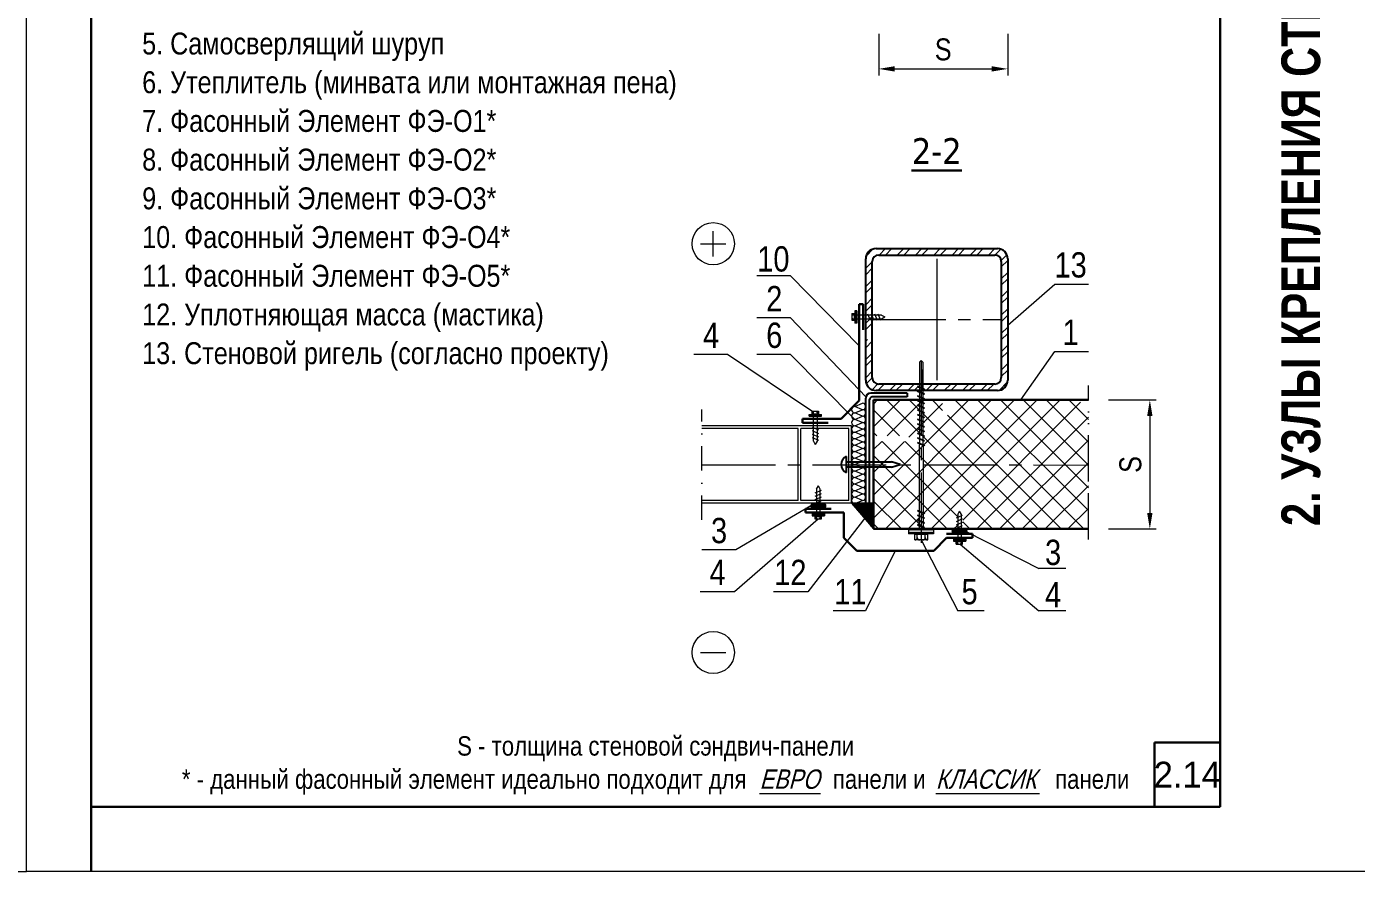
# Model space of a CAD drawing. Extents: x 5821 to 16321, y -13531 to 5774.
# Drawn here: x 8971 to 10002, y 2061 to 2716 of the extents above; entities that cross this region are included whole.
import ezdxf
from ezdxf.enums import TextEntityAlignment as Align

# ---------------------------------------------------------------- set-up
doc = ezdxf.new("R2010")
doc.units = 0
doc.header["$LTSCALE"] = 3
for name, pattern in [('ACAD_ISO13W100', [36, 12, -3, 12, -3, 0, -3, 0, -3]), ('CENTER2', [28.575, 19.05, -3.175, 3.175, -3.175]), ('DASHDOT2', [12.7, 6.35, -3.175, 0, -3.175])]:
    doc.linetypes.add(name, pattern=pattern)
doc.layers.get('0').update_dxf_attribs({"linetype": 'CONTINUOUS', "lineweight": 30})
for name, color, linetype, lineweight in [('Logo', 1, 'CONTINUOUS', 9), ('new_fill', 8, 'CONTINUOUS', 13), ('OKNO', 254, 'CONTINUOUS', 13), ('RAZMER', 7, 'CONTINUOUS', 9), ('Нащельники', 1, 'CONTINUOUS', 30), ('Саморезы', 7, 'CONTINUOUS', 13)]:
    doc.layers.add(name, color=color, linetype=linetype, lineweight=lineweight)
doc.layers.add('Прогон', color=7, linetype='CONTINUOUS')
doc.styles.add('LOGO', font='HATTEN.TTF')
doc.styles.get("Standard").update_dxf_attribs({"font": 'TAHOMA.TTF'})
doc.styles.add('style1', font='ARIALN.TTF')
doc.styles.add('style2', font='impact.TTF')
doc.styles.add('курсив', font='ARIAL.TTF', dxfattribs={"width": 0.8, "oblique": 15})

# ---------------------------------------------------------------- blocks, each defined once
blk = doc.blocks.new('саморез4')
at = {"layer": 'new_fill'}
blk.add_hatch(color=254, dxfattribs=at).paths.add_polyline_path([(-2.4, -9.4), (0, -9.4), (0, 9.8), (-2.4, 9.8)])
at = {"layer": 'Саморезы', "ltscale": 150}
for p, q in [((-7.9, 5), (-3.1, 5)), ((-7.9, -5), (-7.9, 5)), ((-5.9, 3.1), (-3.1, 3.1)), ((-3.8, -5), (-3.8, 5)), ((0, 9.8), (-3.1, 9.8)), ((-3.1, -9.4), (-3.1, 9.8)), ((-2.4, -9.4), (-2.4, 9.8)), ((0, -9.4), (0, 9.8)), ((64.9, 1.5), (0, 1.5)), ((1.3, -2.2), (3.4, 2.7)), ((1.9, -2.2), (4, 2.7)), ((3.7, 2.9), (3.4, 2.7)), ((3.7, 2.9), (4, 2.7)), ((4.9, -2.2), (7, 2.7)), ((5.5, -2.2), (7.6, 2.7)), ((7.3, 2.9), (7, 2.7)), ((7.3, 2.9), (7.6, 2.7)), ((8.6, -2.2), (10.7, 2.7)), ((9.2, -2.2), (11.3, 2.7)), ((11, 2.9), (10.7, 2.7)), ((11, 2.9), (11.3, 2.7)), ((12.2, -2.2), (14.3, 2.7)), ((12.8, -2.2), (14.9, 2.7)), ((14.6, 2.9), (14.3, 2.7)), ((14.6, 2.9), (14.9, 2.7)), ((64.9, -2.2), (67, 2.7)), ((65.6, -2.2), (67.7, 2.7)), ((67.3, 2.9), (67, 2.7)), ((130, 1.3), (67.1, 1.3)), ((67.3, 2.9), (67.7, 2.7)), ((68.6, -2.2), (70.7, 2.7)), ((69.2, -2.2), (71.3, 2.7)), ((71, 2.9), (70.7, 2.7)), ((71, 2.9), (71.3, 2.7)), ((72.2, -2.2), (74.3, 2.7)), ((72.8, -2.2), (74.9, 2.7)), ((74.6, 2.9), (74.3, 2.7)), ((74.6, 2.9), (74.9, 2.7)), ((75.8, -2.2), (77.9, 2.7)), ((76.4, -2.2), (78.5, 2.7)), ((78.2, 2.9), (77.9, 2.7)), ((78.2, 2.9), (78.5, 2.7)), ((79.5, -2.2), (81.5, 2.7)), ((80.1, -2.2), (82.2, 2.7)), ((81.9, 2.9), (81.5, 2.7)), ((81.9, 2.9), (82.2, 2.7)), ((83.1, -2.2), (85.2, 2.7)), ((83.7, -2.2), (85.8, 2.7)), ((85.5, 2.9), (85.2, 2.7)), ((85.5, 2.9), (85.8, 2.7)), ((86.7, -2.2), (88.8, 2.7)), ((87.3, -2.2), (89.4, 2.7)), ((89.1, 2.9), (88.8, 2.7)), ((89.1, 2.9), (89.4, 2.7)), ((90.3, -2.2), (92.4, 2.7)), ((90.9, -2.2), (93, 2.7)), ((92.7, 2.9), (92.4, 2.7)), ((92.7, 2.9), (93, 2.7)), ((94, -2.2), (96.1, 2.7)), ((94.6, -2.2), (96.7, 2.7)), ((96.4, 2.9), (96.1, 2.7)), ((96.4, 2.9), (96.7, 2.7)), ((97.6, -2.2), (99.7, 2.7)), ((98.2, -2.2), (100.3, 2.7)), ((100, 2.9), (99.7, 2.7)), ((100, 2.9), (100.3, 2.7)), ((101.2, -2.2), (103.3, 2.7)), ((101.8, -2.2), (103.9, 2.7)), ((103.6, 2.9), (103.3, 2.7)), ((103.6, 2.9), (103.9, 2.7)), ((104.8, -2.2), (106.9, 2.7)), ((105.5, -2.2), (107.6, 2.7)), ((107.2, 2.9), (106.9, 2.7)), ((107.2, 2.9), (107.6, 2.7)), ((108.5, -2.2), (110.6, 2.7)), ((109.1, -2.2), (111.2, 2.7)), ((110.9, 2.9), (110.6, 2.7)), ((110.9, 2.9), (111.2, 2.7)), ((130, 1.3), (131.2, 0)), ((-7.9, -5), (-3.1, -5)), ((-5.9, -3.1), (-3.1, -3.1)), ((0, -9.4), (-3.1, -9.4)), ((64.9, -1.5), (0, -1.5)), ((64.9, -1.5), (0, -1.5)), ((1.6, -2.4), (1.3, -2.2)), ((1.6, -2.4), (1.9, -2.2)), ((5.2, -2.4), (4.9, -2.2)), ((5.2, -2.4), (5.5, -2.2)), ((8.9, -2.4), (8.6, -2.2)), ((8.9, -2.4), (9.2, -2.2)), ((12.5, -2.4), (12.2, -2.2)), ((12.5, -2.4), (12.8, -2.2)), ((65.3, -2.4), (64.9, -2.2)), ((65.3, -2.4), (65.6, -2.2)), ((130, -1.3), (67.1, -1.3)), ((68.9, -2.4), (68.6, -2.2)), ((68.9, -2.4), (69.2, -2.2)), ((72.5, -2.4), (72.2, -2.2)), ((72.5, -2.4), (72.8, -2.2)), ((76.1, -2.4), (75.8, -2.2)), ((76.1, -2.4), (76.4, -2.2)), ((79.8, -2.4), (79.5, -2.2)), ((79.8, -2.4), (80.1, -2.2)), ((83.4, -2.4), (83.1, -2.2)), ((83.4, -2.4), (83.7, -2.2)), ((87, -2.4), (86.7, -2.2)), ((87, -2.4), (87.3, -2.2)), ((90.6, -2.4), (90.3, -2.2)), ((90.6, -2.4), (90.9, -2.2)), ((94.3, -2.4), (94, -2.2)), ((94.3, -2.4), (94.6, -2.2)), ((97.9, -2.4), (97.6, -2.2)), ((97.9, -2.4), (98.2, -2.2)), ((101.5, -2.4), (101.2, -2.2)), ((101.5, -2.4), (101.8, -2.2)), ((105.1, -2.4), (104.8, -2.2)), ((105.1, -2.4), (105.5, -2.2)), ((108.8, -2.4), (108.5, -2.2)), ((108.8, -2.4), (109.1, -2.2)), ((130, -1.3), (131.2, 0))]:
    blk.add_line(p, q, dxfattribs=at)
at = {"layer": 'Саморезы'}
for p, q in [((67.1, 1.3), (64.9, 1.5)), ((67.1, -1.3), (64.9, -1.5))]:
    blk.add_line(p, q, dxfattribs=at)
at = {"layer": 'Саморезы', "ltscale": 150}
for centre, radius, start, end in [((-5.9, 5.1), 2, 182.373, 269.9653), ((-5.9, 1.1), 2, 90.0347, 177.627), ((80.3, 1057.7), 1058.9, 271.592, 272.7554), ((-5.9, -1.1), 2, 182.373, 269.9653), ((-5.9, -5.1), 2, 90.0347, 177.627)]:
    blk.add_arc(centre, radius, start, end, dxfattribs=at)
blk = doc.blocks.new('truba')
at = {"layer": 'new_fill'}
h = blk.add_hatch(dxfattribs=at)
h.set_pattern_fill('STEEL', color=256, scale=80, style=0)
h.set_pattern_definition([(45, (-7937.103, -7695.11), (-7.071068, 7.071068), []), (45, (-7937.103, -7690.11), (-7.071068, 7.071068), [])])
h.paths.add_polyline_path([(-47, 55, 0.414214), (-55, 47), (-55, -10.8), (-50, -10.8), (-50, 45, -0.414214), (-45, 50), (45, 50, -0.414214), (50, 45), (50, -45, -0.414214), (45, -50), (5.8, -50), (5.8, -55), (47, -55, 0.414214), (55, -47), (55, 47, 0.414214), (47, 55)])
h.paths.add_polyline_path([(-45, -50, -0.414214), (-50, -45), (-50, -15.6), (-55, -15.6), (-55, -47, 0.414214), (-47, -55), (1.6, -55), (1.6, -50)], flags=16)
at = {"layer": 'Прогон'}
for p, q in [((-47, 55), (47, 55)), ((-55, -47), (-55, 47)), ((-50, -45), (-50, 45)), ((-45, 50), (45, 50)), ((50, 45), (50, -45)), ((55, 47), (55, -47)), ((45, -50), (-45, -50)), ((47, -55), (-47, -55))]:
    blk.add_line(p, q, dxfattribs=at)
for centre, radius, start, end in [((-47, 47), 8, 90, 180), ((47, 47), 8, 0, 90), ((-45, 45), 5, 90, 180), ((45, 45), 5, 0, 90), ((-47, -47), 8, 180, 270), ((-45, -45), 5, 180, 270), ((45, -45), 5, 270, 0), ((47, -47), 8, 270, 0)]:
    blk.add_arc(centre, radius, start, end, dxfattribs=at)
blk = doc.blocks.new('саморез1')
at = {"layer": 'new_fill'}
blk.add_hatch(color=254, dxfattribs=at).paths.add_polyline_path([(-1.2, -4.8), (0, -4.8), (0, 4.8), (-1.2, 4.8)])
at = {"layer": 'Саморезы', "ltscale": 150}
for p, q in [((-3.9, 2.6), (-1.5, 2.6)), ((-3.9, 2.6), (-3.9, -2.4)), ((-2.9, 1.7), (-1.5, 1.7)), ((-1.9, 2.6), (-1.9, -2.4)), ((0, 4.8), (-1.5, 4.8)), ((-1.5, 4.8), (-1.5, -4.8)), ((-1.2, 4.8), (-1.2, -4.8)), ((0, 4.8), (0, -4.8)), ((19.2, 1.4), (0, 1.4)), ((8.4, 2.4), (10.5, -2.4)), ((11.1, 2.4), (13.2, -2.4)), ((13.8, 2.4), (15.9, -2.4)), ((16.4, 2.4), (18.5, -2.4)), ((19.2, 1.4), (21.8, 0)), ((19.2, -1.4), (21.8, 0)), ((-3.9, -2.4), (-1.5, -2.4)), ((-2.9, -1.4), (-1.5, -1.4)), ((0, -4.8), (-1.5, -4.8)), ((0, -1.4), (19.2, -1.4))]:
    blk.add_line(p, q, dxfattribs=at)
for centre, start, end in [((-2.9, 2.7), 182.373, 269.9653), ((-2.9, 0.7), 90.0347, 177.627), ((-2.9, -0.4), 182.373, 269.9653), ((-2.9, -2.4), 90.0347, 177.627)]:
    blk.add_arc(centre, 1, start, end, dxfattribs=at)
blk = doc.blocks.new('дюбель')
at = {"layer": 'Прогон', "ltscale": 150}
for p, q in [((0, 41.7), (-2.1, 34.9)), ((2.1, 34.9), (0, 41.7)), ((-2.1, 0), (-2.1, 34.9)), ((2.1, 34.9), (2.1, 0)), ((6.3, 0), (-6.3, 0))]:
    blk.add_line(p, q, dxfattribs=at)
blk.add_arc((0, 2.7), 6.82, 203.6469, 336.3531, dxfattribs=at)

msp = doc.modelspace()

# ---------------------------------------------------------------- hatches: boundary and pattern name
at = {"layer": 'new_fill'}
h = msp.add_hatch(dxfattribs=at)
h.set_pattern_fill('ANSI37', color=256, scale=100, style=0)
h.set_pattern_definition([(45, (5550.492, -858.001), (-8.838835, 8.838835), []), (135, (5550.492, -858.001), (-8.838835, -8.838835), [])])
h.paths.add_polyline_path([(9793.95, 2414.14, 0.4142136), (9781.45, 2426.64), (9685.13, 2426.64), (9685.13, 2414.74), (9680.93, 2414.74), (9680.93, 2426.64), (9627.45, 2426.64), (9627.45, 2398.74), (9653.83, 2398.74), (9656.51, 2396.64), (9653.83, 2394.54), (9627.45, 2394.54), (9627.45, 2326.64), (9692.42, 2326.64), (9692.42, 2336.98), (9696.62, 2336.98), (9696.62, 2326.64), (9793.95, 2326.64)])
h = msp.add_hatch(dxfattribs=at)
h.set_pattern_fill('NET3', color=256, scale=10, style=0)
h.set_pattern_definition([(0, (4500.4922, -823.0011), (0, 1.25), []), (60, (4500.4922, -823.0011), (-1.08253175, 0.625), []), (120, (4500.4922, -823.0011), (-1.08253175, -0.625), [])])
h.paths.add_polyline_path([(9580.8, 2346.64, 0.8822737), (9580.8, 2342.31), (9582.64, 2342.31), (9582.64, 2346.64)])
h.paths.add_polyline_path([(9582.64, 2346.64), (9582.64, 2342.31), (9586.84, 2342.31), (9586.84, 2346.64)])
h.paths.add_polyline_path([(9588.69, 2346.64), (9586.84, 2346.64), (9586.84, 2342.31), (9588.69, 2342.31, 0.8822737)])
h = msp.add_hatch(dxfattribs=at)
h.set_pattern_fill('NET3', color=256, scale=10, style=0)
h.set_pattern_definition([(0, (1258.4723, -4541.3822), (0, 1.25), []), (60, (1258.4723, -4541.3822), (-1.08253175, 0.625), []), (120, (1258.4723, -4541.3822), (-1.08253175, -0.625), [])])
h.paths.add_polyline_path([(9627.45, 2346.6), (9613.75, 2346.6), (9612.96, 2346.27, -0.1300187), (9611.73, 2346.6), (9610.45, 2346.6), (9627.45, 2326.64)])
h = msp.add_hatch(dxfattribs=at)
h.set_pattern_fill('NET3', color=256, scale=10, style=0)
h.set_pattern_definition([(0, (4500.4922, -803.0011), (0, 1.25), []), (60, (4500.4922, -803.0011), (-1.08253175, 0.625), []), (120, (4500.4922, -803.0011), (-1.08253175, -0.625), [])])
h.paths.add_polyline_path([(9692.02, 2326.64), (9690.17, 2326.64, 0.975861), (9690.17, 2322.76), (9692.02, 2322.76)])
h.paths.add_polyline_path([(9692.02, 2322.76), (9696.22, 2322.76), (9696.22, 2326.64), (9692.02, 2326.64)])
h.paths.add_polyline_path([(9696.22, 2322.76), (9698.06, 2322.76, 0.975861), (9698.06, 2326.64), (9696.22, 2326.64)])

# ---------------------------------------------------------------- linework, layer by layer
at = {"color": 1}
for p, q in [((9021.09, 3473.41), (9021.09, 2061.26)), ((9896.09, 3473.41), (9896.09, 2111.26)), ((9845.18, 2161.26), (9896.09, 2161.26)), ((9845.18, 2161.26), (9845.18, 2111.26)), ((9896.09, 2111.26), (9021.09, 2111.26))]:
    msp.add_line(p, q, dxfattribs=at)
for p, q in [((9656.9, 2604.54), (9696, 2604.54)), ((9627.45, 2326.64), (9627.45, 2426.64)), ((9793.95, 2426.64), (9627.45, 2426.64)), ((9793.95, 2326.64), (9627.45, 2326.64))]:
    msp.add_line(p, q)
at = {"layer": 'Logo'}
for p, q in [((9539.07, 2121.69), (9586.31, 2121.69)), ((9675.69, 2121.69), (9756.14, 2121.69))]:
    msp.add_line(p, q, dxfattribs=at)
at = {"layer": 'new_fill'}
for p, q in [((9612.98, 2421.57), (9618.98, 2424.07)), ((9618.98, 2419.07), (9612.98, 2421.57)), ((9612.98, 2416.57), (9618.98, 2419.07)), ((9618.98, 2414.07), (9612.98, 2416.57)), ((9612.98, 2411.57), (9618.98, 2414.07)), ((9618.98, 2409.07), (9612.98, 2411.57)), ((9612.98, 2406.57), (9618.98, 2409.07)), ((9618.98, 2404.07), (9612.98, 2406.57)), ((9612.98, 2401.57), (9618.98, 2404.07)), ((9618.98, 2399.07), (9612.98, 2401.57)), ((9612.98, 2396.57), (9618.98, 2399.07)), ((9618.98, 2394.07), (9612.98, 2396.57)), ((9612.98, 2391.57), (9618.98, 2394.07)), ((9618.98, 2389.07), (9612.98, 2391.57)), ((9612.98, 2386.57), (9618.98, 2389.07)), ((9618.98, 2384.07), (9612.98, 2386.57)), ((9612.98, 2381.57), (9618.98, 2384.07)), ((9618.98, 2379.07), (9612.98, 2381.57)), ((9612.98, 2376.57), (9618.98, 2379.07)), ((9618.98, 2374.07), (9612.98, 2376.57)), ((9612.98, 2371.57), (9618.98, 2374.07)), ((9618.98, 2369.07), (9612.98, 2371.57)), ((9618.96, 2358.77), (9612.96, 2361.27)), ((9612.98, 2366.57), (9618.98, 2369.07)), ((9618.98, 2364.07), (9612.98, 2366.57)), ((9612.98, 2361.57), (9618.98, 2364.07)), ((9612.96, 2356.27), (9618.96, 2358.77)), ((9618.96, 2353.77), (9612.96, 2356.27)), ((9612.96, 2351.27), (9618.96, 2353.77)), ((9618.96, 2348.77), (9612.96, 2351.27)), ((9627.45, 2346.6), (9610.45, 2346.6)), ((9610.45, 2346.6), (9627.45, 2326.64)), ((9612.96, 2346.27), (9618.96, 2348.77)), ((9458.59, 2125.26), (9458.59, 2125.26))]:
    msp.add_line(p, q, dxfattribs=at)
for centre, start, end in [((9618.98, 2421.57), 270, 90), ((9612.98, 2419.07), 90, 180), ((9612.98, 2419.07), 180, 270), ((9612.98, 2414.07), 90, 180), ((9612.98, 2414.07), 180, 270), ((9618.98, 2416.57), 270, 90), ((9618.98, 2411.57), 270, 90), ((9612.98, 2409.07), 90, 180), ((9612.98, 2409.07), 180, 270), ((9612.98, 2404.07), 90, 180), ((9612.98, 2404.07), 180, 270), ((9612.98, 2399.07), 90, 180), ((9618.98, 2406.57), 270, 90), ((9618.98, 2401.57), 270, 90), ((9612.98, 2399.07), 180, 270), ((9612.98, 2394.07), 90, 180), ((9612.98, 2394.07), 180, 270), ((9612.98, 2389.07), 90, 180), ((9618.98, 2396.57), 270, 90), ((9618.98, 2396.57), 270, 0), ((9618.98, 2391.57), 270, 90), ((9612.98, 2389.07), 180, 270), ((9612.98, 2384.07), 90, 180), ((9612.98, 2384.07), 180, 270), ((9612.98, 2379.07), 90, 180), ((9618.98, 2386.57), 270, 90), ((9618.98, 2381.57), 270, 90), ((9612.98, 2379.07), 180, 270), ((9612.98, 2374.07), 90, 180), ((9612.98, 2374.07), 180, 270), ((9612.98, 2369.07), 90, 180), ((9618.98, 2376.57), 270, 90), ((9618.98, 2371.57), 270, 90), ((9612.96, 2358.77), 90, 180), ((9612.98, 2369.07), 180, 270), ((9612.98, 2364.07), 90, 180), ((9612.98, 2364.07), 180, 270), ((9618.96, 2361.27), 270, 0), ((9618.98, 2366.57), 270, 90), ((9618.98, 2361.57), 353.1079, 90), ((9612.96, 2358.77), 180, 270), ((9612.96, 2353.77), 90, 180), ((9612.96, 2353.77), 180, 270), ((9612.96, 2348.77), 90, 180), ((9618.96, 2356.27), 270, 90), ((9618.96, 2351.27), 270, 90), ((9612.96, 2348.77), 180, 270)]:
    msp.add_arc(centre, 2.5, start, end, dxfattribs=at)
at = {"layer": 'OKNO'}
for p, q in [((9610.45, 2406.6), (9494.38, 2406.6)), ((9569.03, 2404.6), (9494.38, 2404.6)), ((9569.03, 2348.6), (9569.03, 2404.6)), ((9608.45, 2404.6), (9571.03, 2404.6)), ((9571.03, 2348.6), (9571.03, 2404.6)), ((9608.45, 2348.6), (9608.45, 2404.6)), ((9610.45, 2346.6), (9610.45, 2406.6)), ((9569.03, 2348.6), (9494.38, 2348.6)), ((9610.45, 2346.6), (9494.38, 2346.6)), ((9608.45, 2348.6), (9571.03, 2348.6))]:
    msp.add_line(p, q, dxfattribs=at)
at = {"layer": 'RAZMER'}
for p, q in [((9631.45, 2710.46), (9631.45, 2678.21)), ((9731.45, 2710.38), (9731.45, 2678.21)), ((9643.95, 2683.21), (9718.95, 2683.21)), ((9503.24, 2537.84), (9503.24, 2557.54)), ((9493.39, 2547.69), (9513.09, 2547.69)), ((9676.45, 2535.96), (9676.45, 2441.96)), ((9563.18, 2522.79), (9537.15, 2522.79)), ((9616.45, 2468.69), (9563.18, 2522.79)), ((9731.45, 2484.51), (9767.93, 2516.34)), ((9767.93, 2516.34), (9793.95, 2516.34)), ((9563.18, 2490.18), (9537.15, 2490.18)), ((9621.45, 2428.96), (9563.18, 2490.18)), ((9741.59, 2426.64), (9767.93, 2464.07)), ((9767.93, 2464.07), (9793.95, 2464.07)), ((9514.25, 2461.8), (9488.22, 2461.8)), ((9579.67, 2417.9), (9514.25, 2461.8)), ((9563.18, 2461.8), (9537.15, 2461.8)), ((9612.98, 2411.57), (9563.18, 2461.8)), ((9809.54, 2426.64), (9846.59, 2426.64)), ((9841.59, 2414.14), (9841.59, 2339.14)), ((9578.89, 2344.47), (9520.82, 2310.44)), ((9584.62, 2334.37), (9519.67, 2277.96)), ((9621.39, 2336.12), (9576.47, 2277.96)), ((9699.74, 2324.5), (9755.65, 2295.91)), ((9809.54, 2326.64), (9846.59, 2326.64)), ((9520.82, 2310.44), (9494.38, 2310.44)), ((9644.32, 2309.76), (9621.12, 2263.1)), ((9664.45, 2318.16), (9692.69, 2263.1)), ((9694.6, 2314.82), (9755.65, 2263.1)), ((9776.38, 2295.91), (9755.65, 2295.91)), ((9519.67, 2277.96), (9493.23, 2277.96)), ((9576.47, 2277.96), (9550.03, 2277.96)), ((9621.12, 2263.1), (9596.28, 2263.1)), ((9713.12, 2263.1), (9692.69, 2263.1)), ((9776.38, 2263.1), (9755.65, 2263.1)), ((9493.39, 2230.91), (9513.09, 2230.91))]:
    msp.add_line(p, q, dxfattribs=at)
at = {"layer": 'RAZMER', "linetype": 'CENTER2'}
for p, q in [((9626.45, 2488.96), (9726.45, 2488.96)), ((9664.45, 2456.05), (9664.45, 2315.86)), ((9494.38, 2376.48), (9793.95, 2376.19))]:
    msp.add_line(p, q, dxfattribs=at)
at = {"layer": 'RAZMER', "linetype": 'ACAD_ISO13W100'}
msp.add_line((9793.95, 2318.39), (9793.95, 2437.76), dxfattribs=at)
at = {"layer": 'RAZMER', "linetype": 'DASHDOT2'}
msp.add_line((9494.38, 2333.64), (9494.38, 2419.31), dxfattribs=at)
at = {"layer": 'RAZMER'}
for points in [[(8971.09, 3546.26), (7921.09, 3546.26), (7921.09, 2061.26), (8971.09, 2061.26)], [(8971.09, 3546.26), (10021.09, 3546.26), (10021.09, 2061.26), (8971.09, 2061.26)]]:
    msp.add_lwpolyline(points, close=True, dxfattribs=at)
for centre in [(9503.24, 2547.69), (9503.24, 2230.91)]:
    msp.add_circle(centre, 16.39, dxfattribs=at)
for centre, radius, start, end in [((9581.07, 2344.47), 2.18, 97.15778, 262.84222), ((9588.42, 2344.47), 2.18, 277.15778, 82.84222), ((9690.22, 2324.7), 1.94, 91.39989, 268.60011), ((9698.02, 2324.7), 1.94, 271.39989, 88.60011)]:
    msp.add_arc(centre, radius, start, end, dxfattribs=at)
for points in [[(9643.95, 2685.29), (9643.95, 2681.12), (9631.45, 2683.21)], [(9718.95, 2685.29), (9718.95, 2681.12), (9731.45, 2683.21)], [(9839.51, 2414.14), (9843.68, 2414.14), (9841.59, 2426.64)], [(9839.51, 2339.14), (9843.68, 2339.14), (9841.59, 2326.64)]]:
    msp.add_solid(points, dxfattribs=at)
at = {"layer": 'Нащельники'}
for p, q in [((9619.45, 2500.96), (9616.45, 2500.96)), ((9616.45, 2500.96), (9616.45, 2426.1)), ((9619.45, 2480.96), (9619.45, 2500.96)), ((9602.31, 2411.96), (9616.45, 2426.1)), ((9572.31, 2408.96), (9572.31, 2411.96)), ((9602.31, 2411.96), (9572.31, 2411.96)), ((9592.31, 2408.96), (9572.31, 2408.96)), ((9594.74, 2342.31), (9574.74, 2342.31)), ((9574.74, 2342.31), (9574.74, 2339.31)), ((9574.74, 2339.31), (9604.52, 2339.31)), ((9604.52, 2339.31), (9604.52, 2319.76)), ((9614.52, 2309.76), (9604.52, 2319.76)), ((9674.12, 2309.76), (9684.12, 2319.76)), ((9684.12, 2322.76), (9704.12, 2322.76)), ((9684.12, 2319.76), (9704.12, 2319.76)), ((9704.12, 2322.76), (9704.12, 2319.76)), ((9614.52, 2309.76), (9674.12, 2309.76))]:
    msp.add_line(p, q, dxfattribs=at)
at = {"layer": 'Прогон'}
for p, q in [((9621.45, 2346.6), (9621.45, 2427.96)), ((9624.45, 2346.6), (9624.45, 2426.96)), ((9653.45, 2431.96), (9625.45, 2431.96)), ((9653.45, 2428.96), (9626.45, 2428.96)), ((9653.45, 2431.96), (9653.45, 2428.96)), ((9621.45, 2346.6), (9624.45, 2346.6))]:
    msp.add_line(p, q, dxfattribs=at)
for centre, radius in [((9625.45, 2427.96), 4), ((9626.45, 2426.96), 2)]:
    msp.add_arc(centre, radius, 90, 180, dxfattribs=at)

# ---------------------------------------------------------------- block references
at = {"layer": 'new_fill'}
msp.add_blockref('truba', (9676.45, 2488.96), dxfattribs=at)
at = {"layer": 'Саморезы'}
msp.add_blockref('саморез1', (9614.45, 2490.96), dxfattribs=at)
for name, p, rotation in [('саморез4', (9664.45, 2326.04), 90), ('дюбель', (9606.45, 2376.6), 270), ('саморез1', (9584.74, 2338.31), 90), ('саморез1', (9694.12, 2318.76), 90)]:
    msp.add_blockref(name, p, dxfattribs=dict(at, rotation=rotation))
at = {"layer": 'Саморезы', "xscale": -1, "rotation": 90}
msp.add_blockref('саморез1', (9582.31, 2413.96), dxfattribs=at)

# ---------------------------------------------------------------- texts
at = {"style": 'style1'}
for s, height, p in [('5. Самосверлящий шуруп', 17, (9060.69, 2694.38)), ('6. Утеплитель (минвата или монтажная пена)', 17, (9060.69, 2664.38)), ('7. Фасонный Элемент ФЭ-О1*', 17, (9060.69, 2634.38)), ('8. Фасонный Элемент ФЭ-О2*', 17, (9060.69, 2604.38)), ('9. Фасонный Элемент ФЭ-О3*', 17, (9060.69, 2574.38)), ('10. Фасонный Элемент ФЭ-О4*', 17, (9060.69, 2544.38)), ('10', 19.612, (9537.33, 2526.14)), ('11. Фасонный Элемент ФЭ-О5*', 17, (9060.69, 2514.38)), ('2', 19.61, (9544.29, 2495.35)), ('12. Уплотняющая масса (мастика)', 17, (9060.69, 2484.38)), ('4', 19.61, (9495.36, 2466.97)), ('6', 19.61, (9544.29, 2466.97)), ('13. Стеновой ригель (согласно проекту)', 17, (9060.69, 2454.38)), ('3', 19.61, (9501.52, 2315.62)), ('3', 19.61, (9760.39, 2298.71)), ('4', 19.61, (9500.37, 2283.13)), ('12', 19.612, (9550.5, 2283.13)), ('11', 19.612, (9597.05, 2268.28)), ('5', 19.61, (9695.67, 2268.28)), ('4', 19.61, (9760.39, 2265.9))]:
    msp.add_text(s, height=height, dxfattribs=at).set_placement(p)
msp.add_text('2-2', height=20).set_placement((9676.45, 2609.54), align=Align.CENTER)
for s, height, p in [('13', 19.612, (9780.21, 2521.52)), ('1', 19.61, (9780.21, 2469.25)), ('S - толщина стеновой сэндвич-панели', 15, (9458.59, 2151)), ('* - данный фасонный элемент идеально подходит для              панели и                     панели', 15, (9458.59, 2125.26))]:
    msp.add_text(s, height=height, dxfattribs=at).set_placement(p, align=Align.CENTER)
at = {"color": 1, "style": 'курсив', "oblique": 15, "width": 0.8}
for s, p in [('ЕВРО', (9562.41, 2125.26)), ('КЛАССИК', (9714.7, 2125.26))]:
    msp.add_text(s, height=15, dxfattribs=at).set_placement(p, align=Align.CENTER)
at = {"layer": 'new_fill', "style": 'style2'}
msp.add_text('2. УЗЛЫ КРЕПЛЕНИЯ СТЕНОВЫХ СЭНДВИЧ-ПАНЕЛЕЙ', height=30, rotation=90, dxfattribs=at).set_placement((9958.59, 2767.33), align=Align.MIDDLE_CENTER)
at = {"layer": 'new_fill', "style": 'LOGO'}
msp.add_text('2.14', height=20, dxfattribs=at).set_placement((9870.64, 2136.26), align=Align.MIDDLE_CENTER)
at = {"layer": 'RAZMER', "insert": (9681.45, 2698.21), "char_height": 17, "attachment_point": 5, "style": 'style1'}
msp.add_mtext('\\A1;S', dxfattribs=at)
at = {"layer": 'RAZMER', "insert": (9826.59, 2376.64), "char_height": 17, "attachment_point": 5, "rotation": 90, "style": 'style1'}
msp.add_mtext('\\A1;S', dxfattribs=at)

doc.saveas('drawing.dxf')
